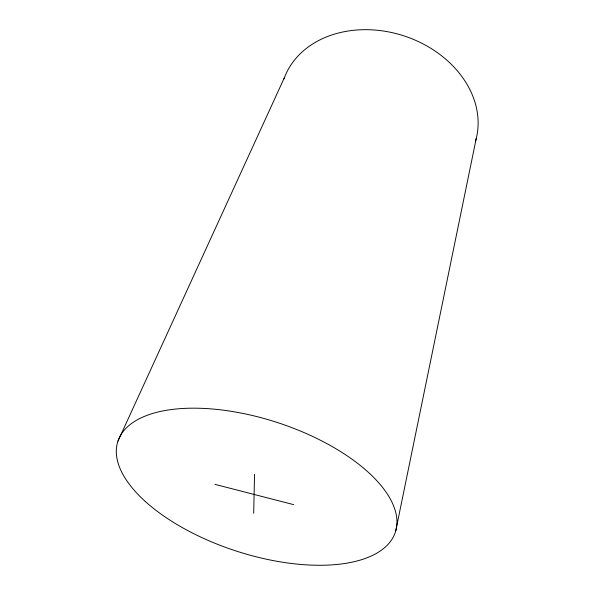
<?xml version="1.0" encoding="UTF-8"?>
<svg xmlns="http://www.w3.org/2000/svg" width="595" height="595" viewBox="0 0 595 595"><rect width="100%" height="100%" fill="white"/><g stroke="black" fill="none" stroke-linecap="round" stroke-linejoin="round"><path stroke-width="0.89" d="M253.686 513.269L254.556 474.312M395.72 530.956L476.186 138.724M117.951 441.17L284.574 77.276M214.899 484.345L293.685 504.649M283.949 78.971A100.726 79.671 18.1 0 1 403.856 35.849A100.726 79.671 18.1 0 1 475.464 141.35M145.299 501.473A145.968 67.473 18.1 0 0 386.267 546.165A145.968 67.473 18.1 0 0 238.327 412.536A145.968 67.473 18.1 0 0 145.299 501.473"/></g></svg>
